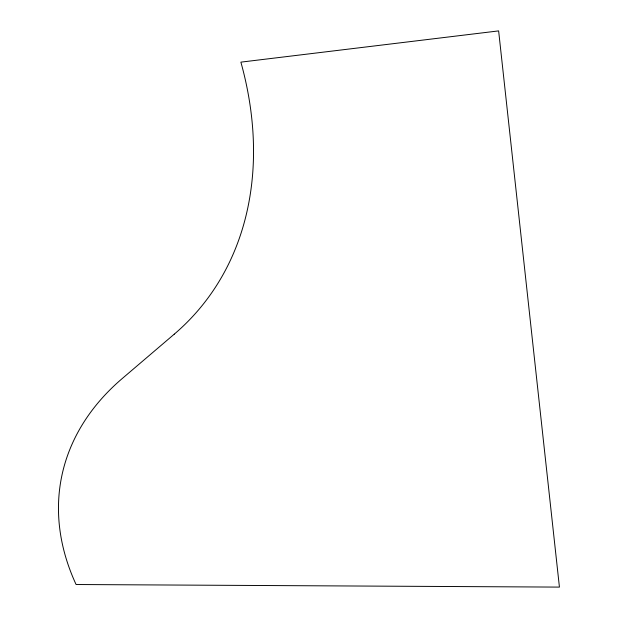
<?xml version="1.0" encoding="UTF-8"?>
<svg xmlns="http://www.w3.org/2000/svg" width="618" height="618" viewBox="0 0 618 618"><rect width="100%" height="100%" fill="white"/><g stroke="black" fill="none" stroke-linecap="round" stroke-linejoin="round"><path stroke-width="0.93" d="M174.253 334.168L122.271 378.502A342.534 231.371 11.2 0 0 76.091 584.52L559.429 587.1L498.633 30.9L240.881 62.14A382.503 287.687 41.3 0 1 174.253 334.168"/></g></svg>
